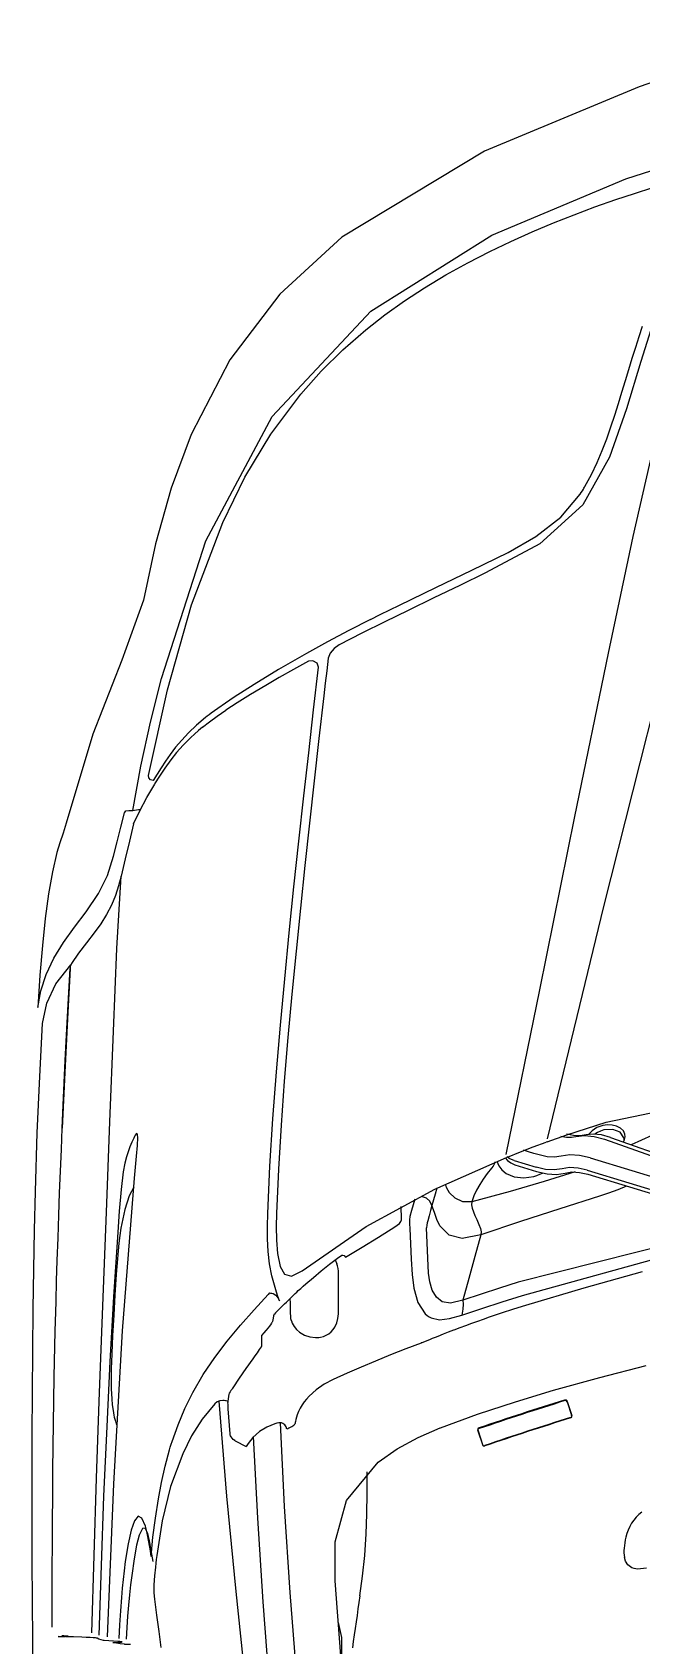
# Model space of a CAD drawing. Header units: millimetres. Extents: x 793 to 3159, y 750 to 2095.
# Drawn here: x 1316.302 to 1316.64, y 993.098 to 993.992 of the extents above; entities that cross this region are included whole.
import ezdxf

# ---------------------------------------------------------------- set-up
doc = ezdxf.new("R2010")
doc.units = ezdxf.units.MM
doc.linetypes.add('XR-CASETA$0$CONTINUA', pattern=[0])
doc.layers.add('XR-CASETA$0$A-AUTOS', color=8, linetype='Continuous')

# ---------------------------------------------------------------- blocks, each defined once
blk = doc.blocks.new('XR-CASETA$0$A$C75246685')
for p, q in [((-5.33421, -0.68687), (-5.3784, -0.46678)), ((-5.29605, -0.53122), (-5.24577, -0.7361)), ((-5.93765, -0.57731), (-5.90797, -0.66518)), ((-5.85696, -0.67285), (-5.8807, -0.59686)), ((-5.23831, -0.73385), (-5.26879, -0.62104)), ((-5.32572, -0.68451), (-5.31, -0.64085)), ((-5.32469, -0.68779), (-5.30898, -0.64413)), ((-5.31449, -0.6957), (-5.30021, -0.64962)), ((-5.30767, -0.69747), (-5.2934, -0.65138)), ((-5.30536, -0.69715), (-5.29106, -0.65097)), ((-5.84884, -0.66813), (-5.85202, -0.65778)), ((-5.78021, -0.65718), (-5.75577, -0.66515)), ((-5.65875, -0.66988), (-5.72245, -0.65484)), ((-5.45382, -0.68742), (-5.58072, -0.65439)), ((-5.32665, -0.66155), (-5.32158, -0.67301)), ((-5.90797, -0.66518), (-5.87286, -0.75107)), ((-5.8455, -0.67842), (-5.84884, -0.66813)), ((-5.76946, -0.66597), (-5.77526, -0.66403)), ((-5.76356, -0.66789), (-5.76946, -0.66597)), ((-5.75752, -0.66982), (-5.76356, -0.66789)), ((-5.75136, -0.67176), (-5.75752, -0.66982)), ((-5.75577, -0.66515), (-5.7295, -0.67324)), ((-5.59405, -0.68403), (-5.65875, -0.66988)), ((-5.25108, -0.66722), (-5.24233, -0.6998)), ((-5.19273, -0.69119), (-5.19922, -0.66539)), ((-5.08689, -0.66584), (-5.08634, -0.6708)), ((-5.8261, -0.74734), (-5.85696, -0.67285)), ((-5.84149, -0.69006), (-5.8455, -0.67842)), ((-5.74511, -0.67372), (-5.75136, -0.67176)), ((-5.73881, -0.67568), (-5.74511, -0.67372)), ((-5.73245, -0.67767), (-5.73881, -0.67568)), ((-5.72604, -0.67972), (-5.73245, -0.67767)), ((-5.7295, -0.67324), (-5.70276, -0.68287)), ((-5.33086, -0.67884), (-5.332, -0.68099)), ((-5.3293, -0.6773), (-5.33086, -0.67884)), ((-5.32851, -0.67905), (-5.3301, -0.68306)), ((-5.32739, -0.67648), (-5.3293, -0.6773)), ((-5.32542, -0.677), (-5.32851, -0.67905)), ((-5.32598, -0.67638), (-5.32739, -0.67648)), ((-5.32454, -0.67664), (-5.32598, -0.67638)), ((-5.32485, -0.67691), (-5.32542, -0.677)), ((-5.32428, -0.6769), (-5.32485, -0.67691)), ((-5.3231, -0.67724), (-5.32454, -0.67664)), ((-5.32371, -0.67694), (-5.32428, -0.6769)), ((-5.29873, -0.67574), (-5.29661, -0.68057)), ((-5.09076, -0.67741), (-5.09291, -0.67804)), ((-5.08877, -0.67622), (-5.09076, -0.67741)), ((-5.08707, -0.67401), (-5.08877, -0.67622)), ((-5.08663, -0.67278), (-5.08707, -0.67401)), ((-5.08634, -0.6708), (-5.08663, -0.67278)), ((-5.71957, -0.68189), (-5.72604, -0.67972)), ((-5.71302, -0.68422), (-5.71957, -0.68189)), ((-5.70642, -0.68678), (-5.71302, -0.68422)), ((-5.69978, -0.68961), (-5.70642, -0.68678)), ((-5.70276, -0.68287), (-5.67647, -0.69773)), ((-5.50363, -0.70316), (-5.59405, -0.68403)), ((-5.32517, -0.71942), (-5.45382, -0.68742)), ((-5.3308, -0.69781), (-5.33421, -0.68687)), ((-5.3308, -0.69781), (-5.33421, -0.68687)), ((-5.33258, -0.68339), (-5.33268, -0.68602)), ((-5.33268, -0.68602), (-5.33229, -0.68873)), ((-5.332, -0.68099), (-5.33258, -0.68339)), ((-5.3301, -0.68306), (-5.32986, -0.68814)), ((-5.32986, -0.68814), (-5.3293, -0.68999)), ((-5.32572, -0.68451), (-5.3271, -0.68944)), ((-5.32628, -0.69355), (-5.32469, -0.68779)), ((-5.29661, -0.68057), (-5.29486, -0.68566)), ((-5.29486, -0.68566), (-5.29327, -0.69079)), ((-5.83726, -0.70162), (-5.84149, -0.69006)), ((-5.69316, -0.69282), (-5.69978, -0.68961)), ((-5.6866, -0.69648), (-5.69316, -0.69282)), ((-5.68614, -0.69677), (-5.6866, -0.69648)), ((-5.68567, -0.69706), (-5.68614, -0.69677)), ((-5.6852, -0.69735), (-5.68567, -0.69706)), ((-5.68427, -0.69794), (-5.6852, -0.69735)), ((-5.33229, -0.68873), (-5.33117, -0.69193)), ((-5.33117, -0.69193), (-5.3295, -0.69459)), ((-5.3295, -0.69459), (-5.32743, -0.69657)), ((-5.3293, -0.68999), (-5.32852, -0.69167)), ((-5.32852, -0.69167), (-5.32757, -0.69316)), ((-5.3271, -0.68944), (-5.32759, -0.69401)), ((-5.32759, -0.69401), (-5.32715, -0.69802)), ((-5.32683, -0.69888), (-5.32628, -0.69355)), ((-5.31449, -0.6957), (-5.31587, -0.70162)), ((-5.30767, -0.69747), (-5.30885, -0.70255)), ((-5.30643, -0.70179), (-5.30536, -0.69715)), ((-5.29327, -0.69079), (-5.28637, -0.71277)), ((-5.18575, -0.71686), (-5.19273, -0.69119)), ((-5.8328, -0.71309), (-5.83726, -0.70162)), ((-5.68334, -0.69855), (-5.68427, -0.69794)), ((-5.68242, -0.69917), (-5.68334, -0.69855)), ((-5.66967, -0.70998), (-5.68242, -0.69917)), ((-5.67647, -0.69773), (-5.65499, -0.72179)), ((-5.40771, -0.72322), (-5.50363, -0.70316)), ((-5.32724, -0.7087), (-5.3308, -0.69781)), ((-5.32724, -0.7087), (-5.3308, -0.69781)), ((-5.32689, -0.70494), (-5.32766, -0.70887)), ((-5.32715, -0.69802), (-5.32672, -0.7013)), ((-5.32672, -0.7013), (-5.32689, -0.70494)), ((-5.32631, -0.70359), (-5.32683, -0.69888)), ((-5.32597, -0.70612), (-5.32631, -0.70359)), ((-5.32607, -0.70893), (-5.32597, -0.70612)), ((-5.31587, -0.70162), (-5.31623, -0.70711)), ((-5.30885, -0.70255), (-5.30914, -0.70727)), ((-5.30668, -0.70594), (-5.30643, -0.70179)), ((-5.30613, -0.70971), (-5.30668, -0.70594)), ((-5.30667, -0.70407), (-5.30145, -0.72145)), ((-5.24233, -0.6998), (-5.23286, -0.73218)), ((-5.82788, -0.725), (-5.8328, -0.71309)), ((-5.65902, -0.72387), (-5.66967, -0.70998)), ((-5.32351, -0.71954), (-5.32724, -0.7087)), ((-5.32351, -0.71954), (-5.32724, -0.7087)), ((-5.32659, -0.71195), (-5.32607, -0.70893)), ((-5.31623, -0.70711), (-5.31553, -0.71195)), ((-5.31553, -0.71195), (-5.31499, -0.71557)), ((-5.30914, -0.70727), (-5.30853, -0.71142)), ((-5.30853, -0.71142), (-5.30789, -0.71572)), ((-5.30542, -0.71445), (-5.30613, -0.70971)), ((-5.30575, -0.71968), (-5.30542, -0.71445)), ((-5.28637, -0.71277), (-5.27934, -0.73471)), ((-5.18028, -0.70985), (-5.18029, -0.7109)), ((-5.17979, -0.70942), (-5.18028, -0.70985)), ((-5.17985, -0.70963), (-5.18006, -0.71003)), ((-5.18006, -0.71003), (-5.17998, -0.7106)), ((-5.17935, -0.70936), (-5.17985, -0.70963)), ((-5.17945, -0.70929), (-5.17979, -0.70942)), ((-5.17945, -0.70929), (-5.17179, -0.70681)), ((-5.17935, -0.70936), (-5.17182, -0.70692)), ((-5.17124, -0.70684), (-5.17182, -0.70692)), ((-5.17146, -0.70673), (-5.17179, -0.70681)), ((-5.17088, -0.70682), (-5.17146, -0.70673)), ((-5.17084, -0.70706), (-5.17124, -0.70684)), ((-5.17037, -0.70756), (-5.17088, -0.70682)), ((-5.17058, -0.70758), (-5.17084, -0.70706)), ((-5.65032, -0.73938), (-5.65902, -0.72387)), ((-5.65499, -0.72179), (-5.63901, -0.75194)), ((-5.3165, -0.74239), (-5.40771, -0.72322)), ((-5.32351, -0.71954), (-5.32331, -0.72011)), ((-5.32351, -0.71954), (-5.32331, -0.72011)), ((-5.32068, -0.7273), (-5.32331, -0.72011)), ((-5.32068, -0.7273), (-5.32331, -0.72011)), ((-5.31622, -0.72409), (-5.31712, -0.72699)), ((-5.31522, -0.71967), (-5.31622, -0.72409)), ((-5.31499, -0.71557), (-5.31522, -0.71967)), ((-5.3082, -0.72059), (-5.30941, -0.72585)), ((-5.30789, -0.71572), (-5.3082, -0.72059)), ((-5.3071, -0.72553), (-5.30575, -0.71968)), ((-5.3055, -0.72378), (-5.30621, -0.7222)), ((-5.30489, -0.72542), (-5.3055, -0.72378)), ((-5.30145, -0.72145), (-5.29615, -0.74028)), ((-5.17954, -0.73796), (-5.18575, -0.71686)), ((-5.82268, -0.7368), (-5.82788, -0.725)), ((-5.31795, -0.73445), (-5.32068, -0.7273)), ((-5.31795, -0.73445), (-5.32068, -0.7273)), ((-5.31802, -0.72989), (-5.31892, -0.73279)), ((-5.31712, -0.72699), (-5.31802, -0.72989)), ((-5.31319, -0.73804), (-5.30941, -0.72585)), ((-5.31084, -0.73762), (-5.3071, -0.72553)), ((-5.3044, -0.72711), (-5.30489, -0.72542)), ((-5.30368, -0.73264), (-5.3044, -0.72711)), ((-5.30424, -0.73793), (-5.30368, -0.73264)), ((-5.23286, -0.73218), (-5.23078, -0.73889)), ((-5.81719, -0.74846), (-5.82268, -0.7368)), ((-5.64061, -0.75949), (-5.65032, -0.73938)), ((-5.31518, -0.74158), (-5.31795, -0.73445)), ((-5.31518, -0.74158), (-5.31795, -0.73445)), ((-5.31445, -0.74074), (-5.31528, -0.74188)), ((-5.31518, -0.74158), (-5.31496, -0.74214)), ((-5.31518, -0.74158), (-5.31496, -0.74214)), ((-5.29767, -0.78199), (-5.31496, -0.74214)), ((-5.31482, -0.743), (-5.31332, -0.74167)), ((-5.31375, -0.73945), (-5.31445, -0.74074)), ((-5.31319, -0.73804), (-5.31375, -0.73945)), ((-5.31332, -0.74167), (-5.31199, -0.73987)), ((-5.31199, -0.73987), (-5.31084, -0.73762)), ((-5.30611, -0.74239), (-5.30424, -0.73793)), ((-5.29615, -0.74028), (-5.29049, -0.76157)), ((-5.27934, -0.73471), (-5.27219, -0.75662)), ((-5.24577, -0.7361), (-5.2426, -0.74642)), ((-5.23487, -0.7451), (-5.23831, -0.73385)), ((-5.23078, -0.73889), (-5.22863, -0.74559)), ((-5.17281, -0.75907), (-5.17954, -0.73796)), ((-5.87286, -0.75107), (-5.8255, -0.83062)), ((-5.78437, -0.81466), (-5.8261, -0.74734)), ((-5.81094, -0.76079), (-5.81719, -0.74846)), ((-5.31293, -0.74754), (-5.31038, -0.7464)), ((-5.3125, -0.74847), (-5.31128, -0.749)), ((-5.31128, -0.749), (-5.3101, -0.7497)), ((-5.31038, -0.7464), (-5.30814, -0.74483)), ((-5.3101, -0.7497), (-5.30899, -0.75054)), ((-5.30899, -0.75054), (-5.30607, -0.75291)), ((-5.30814, -0.74483), (-5.30611, -0.74239)), ((-5.2426, -0.74642), (-5.23932, -0.75671)), ((-5.23133, -0.75633), (-5.23487, -0.7451)), ((-5.22863, -0.74559), (-5.22641, -0.75226)), ((-5.63112, -0.7796), (-5.64061, -0.75949)), ((-5.63901, -0.75194), (-5.63219, -0.76631)), ((-5.30607, -0.75291), (-5.30306, -0.75513)), ((-5.30306, -0.75513), (-5.3, -0.75716)), ((-5.3, -0.75716), (-5.29687, -0.75896)), ((-5.29687, -0.75896), (-5.2937, -0.76047)), ((-5.28496, -0.76073), (-5.28283, -0.75988)), ((-5.28283, -0.75988), (-5.28059, -0.75892)), ((-5.28059, -0.75892), (-5.27781, -0.75772)), ((-5.27781, -0.75772), (-5.2756, -0.75688)), ((-5.2756, -0.75688), (-5.27385, -0.75649)), ((-5.27385, -0.75649), (-5.27219, -0.75662)), ((-5.27219, -0.75662), (-5.26011, -0.76007)), ((-5.27219, -0.75662), (-5.27012, -0.76702)), ((-5.26011, -0.76007), (-5.24802, -0.76352)), ((-5.23932, -0.75671), (-5.23594, -0.76696)), ((-5.22771, -0.76752), (-5.23133, -0.75633)), ((-5.22641, -0.75226), (-5.22528, -0.75559)), ((-5.22528, -0.75559), (-5.22413, -0.7589)), ((-5.22413, -0.7589), (-5.22296, -0.76222)), ((-5.1654, -0.77974), (-5.17281, -0.75907)), ((-5.16516, -0.75817), (-5.16455, -0.75902)), ((-5.16473, -0.75823), (-5.16446, -0.75875)), ((-5.16455, -0.75902), (-5.1639, -0.75908)), ((-5.16446, -0.75875), (-5.16406, -0.75895)), ((-5.16406, -0.75895), (-5.16349, -0.75887)), ((-5.1639, -0.75908), (-5.16353, -0.75899)), ((-5.16353, -0.75899), (-5.15585, -0.7565)), ((-5.16349, -0.75887), (-5.15597, -0.75644)), ((-5.15597, -0.75644), (-5.15546, -0.75617)), ((-5.15585, -0.7565), (-5.15552, -0.75635)), ((-5.15552, -0.75635), (-5.15519, -0.7561)), ((-5.15546, -0.75617), (-5.15526, -0.75576)), ((-5.15526, -0.75576), (-5.15535, -0.75518)), ((-5.15519, -0.7561), (-5.15515, -0.75511)), ((-5.80431, -0.77292), (-5.81094, -0.76079)), ((-5.63219, -0.76631), (-5.62537, -0.78068)), ((-5.2937, -0.76047), (-5.29049, -0.76157)), ((-5.29047, -0.76649), (-5.29255, -0.77085)), ((-5.29049, -0.76157), (-5.28875, -0.7617)), ((-5.29049, -0.76157), (-5.29047, -0.76649)), ((-5.28875, -0.7617), (-5.28689, -0.76136)), ((-5.28689, -0.76136), (-5.28496, -0.76073)), ((-5.27012, -0.76702), (-5.27209, -0.77422)), ((-5.24802, -0.76352), (-5.23594, -0.76696)), ((-5.23594, -0.76696), (-5.23379, -0.76664)), ((-5.23594, -0.76696), (-5.23438, -0.77379)), ((-5.23379, -0.76664), (-5.23095, -0.76686)), ((-5.23095, -0.76686), (-5.22771, -0.76752)), ((-5.22581, -0.77428), (-5.22771, -0.76752)), ((-5.22296, -0.76222), (-5.2218, -0.76547)), ((-5.2218, -0.76547), (-5.22062, -0.76872)), ((-5.22062, -0.76872), (-5.21943, -0.77197)), ((-5.79725, -0.78481), (-5.80431, -0.77292)), ((-5.29984, -0.77619), (-5.29838, -0.77551)), ((-5.29838, -0.77551), (-5.29701, -0.77482)), ((-5.29701, -0.77482), (-5.2958, -0.7741)), ((-5.29255, -0.77085), (-5.2958, -0.7741)), ((-5.27209, -0.77422), (-5.27723, -0.77943)), ((-5.23438, -0.77379), (-5.23512, -0.77838)), ((-5.22525, -0.77986), (-5.22581, -0.77428)), ((-5.21943, -0.77197), (-5.21937, -0.77213)), ((-5.21937, -0.77213), (-5.21828, -0.77504)), ((-5.21828, -0.77504), (-5.21716, -0.77794)), ((-5.21716, -0.77794), (-5.21603, -0.78083)), ((-5.79, -0.79604), (-5.79725, -0.78481)), ((-5.62149, -0.79974), (-5.63112, -0.7796)), ((-5.62537, -0.78068), (-5.6185, -0.79503)), ((-5.29816, -0.78097), (-5.29492, -0.78194)), ((-5.27721, -0.8203), (-5.29767, -0.78199)), ((-5.29492, -0.78194), (-5.29172, -0.78287)), ((-5.2926, -0.78675), (-5.29333, -0.78901)), ((-5.29092, -0.78496), (-5.2926, -0.78675)), ((-5.29172, -0.78287), (-5.28856, -0.78374)), ((-5.28856, -0.78374), (-5.29092, -0.78496)), ((-5.28464, -0.78239), (-5.28856, -0.78374)), ((-5.28856, -0.78374), (-5.28575, -0.78451)), ((-5.28575, -0.78451), (-5.28293, -0.78531)), ((-5.28079, -0.78097), (-5.28464, -0.78239)), ((-5.28293, -0.78531), (-5.28011, -0.78613)), ((-5.27723, -0.77943), (-5.28079, -0.78097)), ((-5.28011, -0.78613), (-5.27899, -0.78645)), ((-5.27899, -0.78645), (-5.2777, -0.78669)), ((-5.2777, -0.78669), (-5.27619, -0.78675)), ((-5.2678, -0.78641), (-5.27619, -0.78675)), ((-5.25941, -0.78611), (-5.2678, -0.78641)), ((-5.25101, -0.78579), (-5.25941, -0.78611)), ((-5.24631, -0.78519), (-5.25101, -0.78579)), ((-5.2417, -0.78378), (-5.24631, -0.78519)), ((-5.23769, -0.7815), (-5.2417, -0.78378)), ((-5.23512, -0.77838), (-5.23769, -0.7815)), ((-5.22852, -0.78774), (-5.22761, -0.78671)), ((-5.22761, -0.78671), (-5.22685, -0.78561)), ((-5.22685, -0.78561), (-5.22624, -0.78442)), ((-5.22624, -0.78442), (-5.22525, -0.77986)), ((-5.21603, -0.78083), (-5.2154, -0.78241)), ((-5.2154, -0.78241), (-5.21478, -0.78399)), ((-5.21478, -0.78399), (-5.21416, -0.78557)), ((-5.21416, -0.78557), (-5.21362, -0.78696)), ((-5.21362, -0.78696), (-5.21307, -0.78836)), ((-5.16002, -0.79206), (-5.16538, -0.77979)), ((-5.6185, -0.79503), (-5.61226, -0.80788)), ((-5.29219, -0.79311), (-5.28901, -0.79408)), ((-5.28901, -0.79408), (-5.28582, -0.79505)), ((-5.28582, -0.79505), (-5.28261, -0.79601)), ((-5.27581, -0.79603), (-5.26732, -0.79569)), ((-5.26732, -0.79569), (-5.25883, -0.79537)), ((-5.25883, -0.79537), (-5.25034, -0.7949)), ((-5.25034, -0.7949), (-5.24275, -0.79396)), ((-5.24275, -0.79396), (-5.23489, -0.79177)), ((-5.23489, -0.79177), (-5.22852, -0.78774)), ((-5.21307, -0.78836), (-5.21254, -0.78976)), ((-5.21254, -0.78976), (-5.21248, -0.78991)), ((-5.21248, -0.78991), (-5.21243, -0.79006)), ((-5.21243, -0.79006), (-5.21237, -0.79021)), ((-5.21237, -0.79021), (-5.20914, -0.79869)), ((-5.15377, -0.80371), (-5.16002, -0.79206)), ((-5.78229, -0.80697), (-5.79, -0.79604)), ((-5.61886, -0.80515), (-5.62149, -0.79974)), ((-5.28581, -0.80078), (-5.28817, -0.80085)), ((-5.28345, -0.80072), (-5.28581, -0.80078)), ((-5.28108, -0.80065), (-5.28345, -0.80072)), ((-5.28261, -0.79601), (-5.28076, -0.79626)), ((-5.28066, -0.80065), (-5.28108, -0.80065)), ((-5.28076, -0.79626), (-5.27849, -0.79619)), ((-5.28024, -0.80077), (-5.28066, -0.80065)), ((-5.27983, -0.80097), (-5.28024, -0.80077)), ((-5.27874, -0.80185), (-5.27983, -0.80097)), ((-5.27769, -0.80305), (-5.27874, -0.80185)), ((-5.27849, -0.79619), (-5.27581, -0.79603)), ((-5.27678, -0.80437), (-5.27769, -0.80305)), ((-5.27116, -0.81347), (-5.27678, -0.80437)), ((-5.20914, -0.79869), (-5.20584, -0.80714)), ((-5.14654, -0.81433), (-5.15377, -0.80371)), ((-5.77412, -0.81755), (-5.78229, -0.80697)), ((-5.61622, -0.81054), (-5.61886, -0.80515)), ((-5.61355, -0.8159), (-5.61622, -0.81054)), ((-5.61226, -0.80788), (-5.60595, -0.82066)), ((-5.26562, -0.82261), (-5.27116, -0.81347)), ((-5.20584, -0.80714), (-5.20247, -0.81555)), ((-5.7264, -0.86983), (-5.78437, -0.81466)), ((-5.76309, -0.83035), (-5.77412, -0.81755)), ((-5.61355, -0.8159), (-5.60748, -0.82791)), ((-5.60595, -0.82066), (-5.59958, -0.83327)), ((-5.25277, -0.85592), (-5.27721, -0.8203)), ((-5.26014, -0.83181), (-5.26562, -0.82261)), ((-5.20247, -0.81555), (-5.1992, -0.82344)), ((-5.12527, -0.83205), (-5.14654, -0.81433)), ((-5.12933, -0.82062), (-5.1412, -0.82044)), ((-5.11777, -0.82088), (-5.12933, -0.82062)), ((-5.10672, -0.82132), (-5.11777, -0.82088)), ((-5.0948, -0.82216), (-5.10672, -0.82132)), ((-5.08339, -0.82339), (-5.0948, -0.82216)), ((-5.8255, -0.83062), (-5.79416, -0.86516)), ((-5.7513, -0.84244), (-5.76309, -0.83035)), ((-5.60748, -0.82791), (-5.60128, -0.8398)), ((-5.1992, -0.82344), (-5.19585, -0.83129)), ((-5.19585, -0.83129), (-5.1924, -0.83909)), ((-5.07241, -0.82489), (-5.08339, -0.82339)), ((-5.60128, -0.8398), (-5.59496, -0.85148)), ((-5.59958, -0.83327), (-5.59767, -0.83622)), ((-5.59767, -0.83622), (-5.5951, -0.83843)), ((-5.5951, -0.83843), (-5.5922, -0.83949)), ((-5.5922, -0.83949), (-5.58529, -0.84034)), ((-5.58529, -0.84034), (-5.57835, -0.84119)), ((-5.2614, -0.83328), (-5.26109, -0.83265)), ((-5.26138, -0.83392), (-5.2614, -0.83328)), ((-5.25973, -0.8362), (-5.26138, -0.83392)), ((-5.26109, -0.83265), (-5.26045, -0.83202)), ((-5.26045, -0.83202), (-5.26042, -0.832)), ((-5.26042, -0.832), (-5.2604, -0.83198)), ((-5.2604, -0.83198), (-5.26037, -0.83196)), ((-5.26037, -0.83196), (-5.26033, -0.83193)), ((-5.26033, -0.83193), (-5.26029, -0.83191)), ((-5.26029, -0.83191), (-5.26025, -0.83188)), ((-5.26025, -0.83188), (-5.2602, -0.83184)), ((-5.2602, -0.83184), (-5.26014, -0.83181)), ((-5.25807, -0.83847), (-5.25973, -0.8362)), ((-5.25874, -0.83754), (-5.25658, -0.83664)), ((-5.25637, -0.84071), (-5.25807, -0.83847)), ((-5.25542, -0.83623), (-5.25658, -0.83664)), ((-5.25394, -0.83586), (-5.25542, -0.83623)), ((-5.25239, -0.8357), (-5.25394, -0.83586)), ((-5.24451, -0.83576), (-5.25239, -0.8357)), ((-5.23664, -0.83586), (-5.24451, -0.83576)), ((-5.22877, -0.83599), (-5.23664, -0.83586)), ((-5.22625, -0.83623), (-5.22877, -0.83599)), ((-5.2238, -0.83689), (-5.22625, -0.83623)), ((-5.22151, -0.83799), (-5.2238, -0.83689)), ((-5.22015, -0.83895), (-5.22151, -0.83799)), ((-5.21892, -0.84009), (-5.22015, -0.83895)), ((-5.21786, -0.84139), (-5.21892, -0.84009)), ((-5.1924, -0.83909), (-5.18981, -0.84413)), ((-5.10245, -0.83842), (-5.12527, -0.83205)), ((-5.08085, -0.83859), (-5.10245, -0.83842)), ((-5.06374, -0.83746), (-5.08085, -0.83859)), ((-5.04657, -0.83624), (-5.06374, -0.83746)), ((-5.0578, -0.83705), (-5.04942, -0.83533)), ((-5.04942, -0.83533), (-5.03421, -0.83533)), ((-5.02936, -0.83496), (-5.04657, -0.83624)), ((-5.73875, -0.85375), (-5.7513, -0.84244)), ((-5.58951, -0.84568), (-5.59084, -0.84793)), ((-5.59084, -0.84793), (-5.59065, -0.85041)), ((-5.58729, -0.84486), (-5.58951, -0.84568)), ((-5.56368, -0.84774), (-5.58729, -0.84486)), ((-5.56368, -0.84774), (-5.58729, -0.84486)), ((-5.57835, -0.84119), (-5.5714, -0.84203)), ((-5.5714, -0.84203), (-5.54784, -0.84488)), ((-5.53992, -0.85061), (-5.56368, -0.84774)), ((-5.53992, -0.85061), (-5.56368, -0.84774)), ((-5.54784, -0.84488), (-5.52436, -0.84769)), ((-5.52436, -0.84769), (-5.50088, -0.85043)), ((-5.25263, -0.84545), (-5.25637, -0.84071)), ((-5.2491, -0.84974), (-5.25263, -0.84545)), ((-5.21701, -0.8428), (-5.21786, -0.84139)), ((-5.21636, -0.84432), (-5.21701, -0.8428)), ((-5.21591, -0.84591), (-5.21636, -0.84432)), ((-5.21615, -0.85194), (-5.21573, -0.84874)), ((-5.21578, -0.84685), (-5.21591, -0.84591)), ((-5.21572, -0.84779), (-5.21578, -0.84685)), ((-5.21573, -0.84874), (-5.21572, -0.84779)), ((-5.18981, -0.84413), (-5.18675, -0.84859)), ((-5.18675, -0.84859), (-5.18326, -0.85249)), ((-5.71654, -0.87057), (-5.73875, -0.85375)), ((-5.59496, -0.85148), (-5.5861, -0.86704)), ((-5.59065, -0.85041), (-5.58613, -0.85877)), ((-5.59065, -0.85041), (-5.58613, -0.85877)), ((-5.51603, -0.85345), (-5.53992, -0.85061)), ((-5.51603, -0.85345), (-5.53992, -0.85061)), ((-5.49086, -0.85637), (-5.51603, -0.85345)), ((-5.50088, -0.85043), (-5.47734, -0.85312)), ((-5.46557, -0.85922), (-5.49086, -0.85637)), ((-5.47734, -0.85312), (-5.45371, -0.85573)), ((-5.45371, -0.85573), (-5.42997, -0.85828)), ((-5.42997, -0.85828), (-5.40611, -0.86073)), ((-5.24978, -0.86176), (-5.25277, -0.85592)), ((-5.24549, -0.85397), (-5.2491, -0.84974)), ((-5.2443, -0.85533), (-5.24549, -0.85397)), ((-5.24308, -0.85673), (-5.2443, -0.85533)), ((-5.24182, -0.85818), (-5.24308, -0.85673)), ((-5.24105, -0.85901), (-5.24182, -0.85818)), ((-5.2203, -0.85924), (-5.21879, -0.85758)), ((-5.21879, -0.85758), (-5.21717, -0.85492)), ((-5.21717, -0.85492), (-5.21615, -0.85194)), ((-5.18326, -0.85249), (-5.1817, -0.85389)), ((-5.1817, -0.85389), (-5.18012, -0.85516)), ((-5.18012, -0.85516), (-5.17851, -0.85629)), ((-5.17851, -0.85629), (-5.17667, -0.85741)), ((-5.17667, -0.85741), (-5.17483, -0.85834)), ((-5.17483, -0.85834), (-5.17299, -0.85909)), ((-5.79416, -0.86516), (-5.75802, -0.89316)), ((-5.58613, -0.85877), (-5.58169, -0.86675)), ((-5.58613, -0.85877), (-5.58169, -0.86675)), ((-5.5861, -0.86704), (-5.57785, -0.88067)), ((-5.58169, -0.86675), (-5.57741, -0.87421)), ((-5.58169, -0.86675), (-5.57741, -0.87421)), ((-5.44016, -0.86198), (-5.46557, -0.85922)), ((-5.41462, -0.86466), (-5.44016, -0.86198)), ((-5.38894, -0.8672), (-5.41462, -0.86466)), ((-5.40611, -0.86073), (-5.38212, -0.86305)), ((-5.3631, -0.86956), (-5.38894, -0.8672)), ((-5.38212, -0.86305), (-5.35797, -0.86521)), ((-5.35797, -0.86521), (-5.33367, -0.86714)), ((-5.33367, -0.86714), (-5.3092, -0.86876)), ((-5.25528, -0.86805), (-5.25092, -0.86573)), ((-5.25092, -0.86573), (-5.24978, -0.86176)), ((-5.24028, -0.85983), (-5.24105, -0.85901)), ((-5.23951, -0.86064), (-5.24028, -0.85983)), ((-5.23879, -0.86141), (-5.23951, -0.86064)), ((-5.23808, -0.86216), (-5.23879, -0.86141)), ((-5.23737, -0.8629), (-5.23808, -0.86216)), ((-5.23737, -0.86293), (-5.23516, -0.86271)), ((-5.23647, -0.86384), (-5.23737, -0.8629)), ((-5.23555, -0.86479), (-5.23647, -0.86384)), ((-5.23461, -0.86575), (-5.23555, -0.86479)), ((-5.23516, -0.86271), (-5.23288, -0.86269)), ((-5.23461, -0.86575), (-5.23328, -0.86711)), ((-5.23328, -0.86711), (-5.23194, -0.86847)), ((-5.23288, -0.86269), (-5.2306, -0.8627)), ((-5.2306, -0.8627), (-5.22918, -0.86267)), ((-5.22918, -0.86267), (-5.2278, -0.86259)), ((-5.2278, -0.86259), (-5.22647, -0.86246)), ((-5.22647, -0.86246), (-5.22584, -0.86232)), ((-5.22584, -0.86232), (-5.2253, -0.86213)), ((-5.2253, -0.86213), (-5.22505, -0.86202)), ((-5.22505, -0.86202), (-5.22503, -0.86201)), ((-5.22503, -0.86201), (-5.225, -0.86199)), ((-5.225, -0.86199), (-5.22498, -0.86198)), ((-5.22498, -0.86198), (-5.22495, -0.86197)), ((-5.22495, -0.86197), (-5.22493, -0.86195)), ((-5.22493, -0.86195), (-5.2249, -0.86194)), ((-5.2249, -0.86194), (-5.22488, -0.86192)), ((-5.22488, -0.86192), (-5.22486, -0.86191)), ((-5.22486, -0.86191), (-5.22469, -0.86189)), ((-5.22469, -0.86189), (-5.2243, -0.8618)), ((-5.2243, -0.8618), (-5.22374, -0.8616)), ((-5.22374, -0.8616), (-5.22198, -0.86058)), ((-5.22198, -0.86058), (-5.2203, -0.85924)), ((-5.17299, -0.85909), (-5.17173, -0.8595)), ((-5.17173, -0.8595), (-5.17047, -0.85984)), ((-5.17047, -0.85984), (-5.16922, -0.86011)), ((-5.16922, -0.86011), (-5.16876, -0.86021)), ((-5.16876, -0.86021), (-5.1683, -0.86037)), ((-5.16857, -0.8686), (-5.1222, -0.86658)), ((-5.1683, -0.86714), (-5.16842, -0.86752)), ((-5.1683, -0.86037), (-5.16784, -0.86057)), ((-5.16753, -0.86594), (-5.1683, -0.86714)), ((-5.16784, -0.86057), (-5.16744, -0.86078)), ((-5.16641, -0.86524), (-5.16753, -0.86594)), ((-5.16744, -0.86078), (-5.16704, -0.86109)), ((-5.16704, -0.86109), (-5.16671, -0.86155)), ((-5.16671, -0.86155), (-5.16641, -0.86216)), ((-5.16641, -0.86216), (-5.1661, -0.86277)), ((-5.16502, -0.86487), (-5.16641, -0.86524)), ((-5.1661, -0.86277), (-5.16579, -0.86338)), ((-5.16579, -0.86338), (-5.16554, -0.86388)), ((-5.16554, -0.86388), (-5.16528, -0.86438)), ((-5.16528, -0.86438), (-5.16502, -0.86487)), ((-5.1222, -0.86658), (-5.0746, -0.86376)), ((-5.0746, -0.86376), (-5.02766, -0.86047)), ((-5.65772, -0.90697), (-5.7264, -0.86983)), ((-5.69281, -0.88509), (-5.71654, -0.87057)), ((-5.57741, -0.87421), (-5.57236, -0.8827)), ((-5.33712, -0.87168), (-5.3631, -0.86956)), ((-5.31098, -0.87345), (-5.33712, -0.87168)), ((-5.28467, -0.87474), (-5.31098, -0.87345)), ((-5.3092, -0.86876), (-5.28457, -0.86995)), ((-5.2776, -0.87497), (-5.28467, -0.87474)), ((-5.28457, -0.86995), (-5.2822, -0.87004)), ((-5.2822, -0.87004), (-5.27984, -0.87011)), ((-5.27984, -0.87011), (-5.27747, -0.87017)), ((-5.27056, -0.87504), (-5.2776, -0.87497)), ((-5.27747, -0.87017), (-5.26993, -0.87012)), ((-5.2636, -0.87477), (-5.27056, -0.87504)), ((-5.26993, -0.87012), (-5.2625, -0.8695)), ((-5.25679, -0.874), (-5.2636, -0.87477)), ((-5.2625, -0.8695), (-5.25528, -0.86805)), ((-5.25013, -0.8727), (-5.25679, -0.874)), ((-5.24359, -0.87098), (-5.25013, -0.8727)), ((-5.24108, -0.87024), (-5.24359, -0.87098)), ((-5.23859, -0.86944), (-5.24108, -0.87024)), ((-5.24063, -0.87415), (-5.24055, -0.8735)), ((-5.24063, -0.87415), (-5.23976, -0.87494)), ((-5.24055, -0.8735), (-5.24043, -0.87281)), ((-5.24043, -0.87281), (-5.24027, -0.87212)), ((-5.24027, -0.87212), (-5.23934, -0.87059)), ((-5.23136, -0.88267), (-5.23976, -0.87494)), ((-5.23934, -0.87059), (-5.23778, -0.86938)), ((-5.23614, -0.86858), (-5.23859, -0.86944)), ((-5.23778, -0.86938), (-5.23614, -0.86858)), ((-5.23194, -0.86847), (-5.23058, -0.86983)), ((-5.23058, -0.86983), (-5.2296, -0.87079)), ((-5.2296, -0.87079), (-5.22887, -0.87147)), ((-5.22887, -0.87147), (-5.22858, -0.87172)), ((-5.22858, -0.87172), (-5.22846, -0.87177)), ((-5.22846, -0.87177), (-5.22833, -0.87182)), ((-5.22833, -0.87182), (-5.22817, -0.87191)), ((-5.22817, -0.87191), (-5.22772, -0.87201)), ((-5.22772, -0.87201), (-5.22674, -0.87217)), ((-5.22674, -0.87217), (-5.22549, -0.87233)), ((-5.22549, -0.87233), (-5.22526, -0.87237)), ((-5.22526, -0.87237), (-5.22501, -0.87245)), ((-5.22501, -0.87245), (-5.22476, -0.87255)), ((-5.22476, -0.87255), (-5.22446, -0.87269)), ((-5.22446, -0.87269), (-5.22416, -0.87286)), ((-5.22416, -0.87286), (-5.22387, -0.87303)), ((-5.22387, -0.87303), (-5.22299, -0.87364)), ((-5.22299, -0.87364), (-5.22211, -0.87431)), ((-5.22211, -0.87431), (-5.22127, -0.87498)), ((-5.22127, -0.87498), (-5.21986, -0.8762)), ((-5.21986, -0.8762), (-5.21848, -0.87744)), ((-5.16851, -0.86792), (-5.16856, -0.86832)), ((-5.16856, -0.86832), (-5.16853, -0.86941)), ((-5.16853, -0.86941), (-5.16834, -0.87048)), ((-5.16842, -0.86752), (-5.16851, -0.86792)), ((-5.16834, -0.87048), (-5.16805, -0.87152)), ((-5.16805, -0.87152), (-5.16626, -0.87602)), ((-5.16626, -0.87602), (-5.16379, -0.88017)), ((-5.02396, -0.87549), (-5.0695, -0.87866)), ((-5.66785, -0.89752), (-5.69281, -0.88509)), ((-5.57785, -0.88067), (-5.57087, -0.8917)), ((-5.57236, -0.8827), (-5.56777, -0.89015)), ((-5.22285, -0.89029), (-5.23136, -0.88267)), ((-5.21848, -0.87744), (-5.21711, -0.8787)), ((-5.21711, -0.8787), (-5.21138, -0.8787)), ((-5.21138, -0.8787), (-5.21119, -0.87873)), ((-5.21119, -0.87873), (-5.21099, -0.87881)), ((-5.21099, -0.87881), (-5.21079, -0.87893)), ((-5.21079, -0.87893), (-5.20925, -0.88)), ((-5.20925, -0.88), (-5.20752, -0.88121)), ((-5.20752, -0.88121), (-5.2058, -0.88242)), ((-5.2058, -0.88242), (-5.20409, -0.88364)), ((-5.20409, -0.88364), (-5.19874, -0.88744)), ((-5.16379, -0.88017), (-5.16059, -0.88379)), ((-5.11577, -0.88139), (-5.16102, -0.88338)), ((-5.16059, -0.88379), (-5.15898, -0.88516)), ((-5.15898, -0.88516), (-5.15728, -0.88642)), ((-5.0695, -0.87866), (-5.11577, -0.88139)), ((-5.75802, -0.89316), (-5.71673, -0.91485)), ((-5.57087, -0.8917), (-5.56769, -0.89658)), ((-5.56777, -0.89015), (-5.5637, -0.89652)), ((-5.21411, -0.89767), (-5.22285, -0.89029)), ((-5.19874, -0.88744), (-5.1934, -0.89117)), ((-5.1934, -0.89117), (-5.18808, -0.89477)), ((-5.15893, -0.89385), (-5.15956, -0.89469)), ((-5.15891, -0.89383), (-5.15893, -0.89385)), ((-5.1589, -0.89381), (-5.15891, -0.89383)), ((-5.15889, -0.89379), (-5.1589, -0.89381)), ((-5.15887, -0.89377), (-5.15889, -0.89379)), ((-5.15886, -0.89374), (-5.15887, -0.89377)), ((-5.15885, -0.89372), (-5.15886, -0.89374)), ((-5.15884, -0.8937), (-5.15885, -0.89372)), ((-5.15882, -0.89368), (-5.15884, -0.8937)), ((-5.15882, -0.89368), (-5.15551, -0.88758)), ((-5.15728, -0.88642), (-5.15551, -0.88758)), ((-5.12811, -0.89871), (-5.07527, -0.89371)), ((-5.07527, -0.89371), (-5.02208, -0.88857)), ((-5.62235, -0.91505), (-5.66785, -0.89752)), ((-5.56769, -0.89658), (-5.56481, -0.90086)), ((-5.56481, -0.90086), (-5.56209, -0.90467)), ((-5.56043, -0.90133), (-5.5637, -0.89652)), ((-5.5574, -0.90556), (-5.56043, -0.90133)), ((-5.20502, -0.90465), (-5.21411, -0.89767)), ((-5.18808, -0.89477), (-5.18762, -0.89507)), ((-5.18762, -0.89507), (-5.1872, -0.89537)), ((-5.1872, -0.89537), (-5.18688, -0.89561)), ((-5.18688, -0.89561), (-5.18659, -0.89583)), ((-5.18659, -0.89583), (-5.18631, -0.89605)), ((-5.18631, -0.89605), (-5.18603, -0.89628)), ((-5.18603, -0.89628), (-5.18526, -0.89674)), ((-5.18526, -0.89674), (-5.18441, -0.89705)), ((-5.18441, -0.89705), (-5.18349, -0.8972)), ((-5.18349, -0.8972), (-5.18316, -0.89723)), ((-5.18316, -0.89723), (-5.18283, -0.89726)), ((-5.18283, -0.89726), (-5.18251, -0.89729)), ((-5.18251, -0.89729), (-5.18169, -0.89739)), ((-5.18169, -0.89739), (-5.1809, -0.89751)), ((-5.18118, -0.89958), (-5.18125, -0.90042)), ((-5.18121, -0.89976), (-5.18125, -0.90042)), ((-5.18125, -0.90042), (-5.18097, -0.90203)), ((-5.18104, -0.8989), (-5.18121, -0.89976)), ((-5.18095, -0.89851), (-5.18118, -0.89958)), ((-5.18084, -0.89803), (-5.18104, -0.8989)), ((-5.18097, -0.90203), (-5.18039, -0.90355)), ((-5.18073, -0.89753), (-5.18095, -0.89851)), ((-5.1809, -0.89751), (-5.18007, -0.89755)), ((-5.18082, -0.90253), (-5.12811, -0.89871)), ((-5.17892, -0.89747), (-5.18008, -0.89755)), ((-5.17775, -0.89739), (-5.17892, -0.89747)), ((-5.17659, -0.89732), (-5.17775, -0.89739)), ((-5.17194, -0.89701), (-5.17659, -0.89732)), ((-5.1673, -0.89671), (-5.17194, -0.89701)), ((-5.16265, -0.89642), (-5.1673, -0.89671)), ((-5.16211, -0.89633), (-5.1626, -0.89641)), ((-5.16161, -0.89615), (-5.16211, -0.89633)), ((-5.16109, -0.8959), (-5.16161, -0.89615)), ((-5.16108, -0.8959), (-5.16109, -0.8959)), ((-5.16107, -0.89589), (-5.16108, -0.8959)), ((-5.16106, -0.89588), (-5.16107, -0.89589)), ((-5.16107, -0.89589), (-5.16107, -0.89589)), ((-5.16105, -0.89588), (-5.16106, -0.89588)), ((-5.16104, -0.89588), (-5.16105, -0.89588)), ((-5.16103, -0.89587), (-5.16104, -0.89588)), ((-5.16028, -0.89536), (-5.16103, -0.89587)), ((-5.16103, -0.89587), (-5.16103, -0.89587)), ((-5.16076, -0.89584), (-5.16063, -0.89581)), ((-5.15956, -0.89469), (-5.16028, -0.89536)), ((-5.5815, -0.93203), (-5.65772, -0.90697)), ((-5.56209, -0.90467), (-5.56132, -0.90572)), ((-5.56132, -0.90572), (-5.56054, -0.90674)), ((-5.56054, -0.90674), (-5.55978, -0.90772)), ((-5.55978, -0.90772), (-5.55549, -0.91283)), ((-5.55448, -0.90937), (-5.5574, -0.90556)), ((-5.55448, -0.90937), (-5.55256, -0.91173)), ((-5.55256, -0.91173), (-5.55066, -0.91393)), ((-5.19555, -0.91111), (-5.20502, -0.90465)), ((-5.18568, -0.91694), (-5.19555, -0.91111)), ((-5.18039, -0.90355), (-5.17943, -0.90481)), ((-5.17943, -0.90481), (-5.17089, -0.91179)), ((-5.17943, -0.90481), (-5.17089, -0.91179)), ((-5.17089, -0.91179), (-5.16164, -0.91775)), ((-5.17089, -0.91179), (-5.16164, -0.91775)), ((-5.71673, -0.91485), (-5.68692, -0.92603)), ((-5.57533, -0.92867), (-5.62235, -0.91505)), ((-5.55549, -0.91283), (-5.55134, -0.91721)), ((-5.55134, -0.91721), (-5.5473, -0.92101)), ((-5.55066, -0.91393), (-5.54879, -0.91596)), ((-5.54879, -0.91596), (-5.54454, -0.92017)), ((-5.5473, -0.92101), (-5.54335, -0.92439)), ((-5.54454, -0.92017), (-5.54041, -0.92385)), ((-5.17689, -0.92138), (-5.18568, -0.91694)), ((-5.16164, -0.91775), (-5.15182, -0.92277)), ((-5.16164, -0.91775), (-5.15182, -0.92277)), ((-5.68692, -0.92603), (-5.65628, -0.93486)), ((-5.52773, -0.93958), (-5.57533, -0.92867)), ((-5.54335, -0.92439), (-5.53948, -0.92742)), ((-5.54041, -0.92385), (-5.53639, -0.9271)), ((-5.53948, -0.92742), (-5.53569, -0.93015)), ((-5.53639, -0.9271), (-5.53186, -0.93044)), ((-5.16786, -0.92529), (-5.17689, -0.92138)), ((-5.15862, -0.92866), (-5.16786, -0.92529)), ((-5.15706, -0.92918), (-5.15862, -0.92866)), ((-5.1555, -0.92967), (-5.15706, -0.92918)), ((-5.15393, -0.93015), (-5.1555, -0.92967)), ((-5.15182, -0.92277), (-5.13362, -0.92957)), ((-5.13362, -0.92957), (-5.11469, -0.9343)), ((-5.65628, -0.93486), (-5.6251, -0.94184)), ((-5.55732, -0.9382), (-5.5815, -0.93203)), ((-5.53303, -0.94372), (-5.55732, -0.9382)), ((-5.53569, -0.93015), (-5.53208, -0.93258)), ((-5.53208, -0.93258), (-5.52852, -0.93482)), ((-5.53186, -0.93044), (-5.52743, -0.93343)), ((-5.52852, -0.93482), (-5.52501, -0.93691)), ((-5.52743, -0.93343), (-5.52309, -0.93616)), ((-5.52543, -0.93839), (-5.52645, -0.93936)), ((-5.52501, -0.93691), (-5.52543, -0.93839)), ((-5.51561, -0.94049), (-5.52305, -0.9361)), ((-5.14501, -0.93262), (-5.15393, -0.93015)), ((-5.13598, -0.93469), (-5.14501, -0.93262)), ((-5.12688, -0.9364), (-5.13598, -0.93469)), ((-5.11624, -0.9381), (-5.12688, -0.9364)), ((-5.10557, -0.93955), (-5.11624, -0.9381)), ((-5.11469, -0.9343), (-5.0955, -0.93748)), ((-5.0955, -0.93748), (-5.09334, -0.93775)), ((-5.09334, -0.93775), (-5.09117, -0.93802)), ((-5.09117, -0.93802), (-5.089, -0.93827)), ((-5.089, -0.93827), (-5.08739, -0.93845)), ((-5.08739, -0.93845), (-5.08578, -0.93862)), ((-5.08578, -0.93862), (-5.08416, -0.93878)), ((-5.08416, -0.93878), (-5.07914, -0.93913)), ((-5.0747, -0.93916), (-5.07126, -0.93893)), ((-5.07126, -0.93893), (-5.06233, -0.93779)), ((-5.06233, -0.93779), (-5.0534, -0.93665)), ((-5.0534, -0.93665), (-5.04445, -0.93548)), ((-5.6251, -0.94184), (-5.59189, -0.95402)), ((-5.6251, -0.94184), (-5.59189, -0.95402)), ((-5.50852, -0.94842), (-5.53303, -0.94372)), ((-5.52645, -0.93936), (-5.52773, -0.93958)), ((-5.50834, -0.94442), (-5.51561, -0.94049)), ((-5.50895, -0.94526), (-5.50896, -0.9441)), ((-5.50881, -0.94631), (-5.50895, -0.94526)), ((-5.50867, -0.94736), (-5.50881, -0.94631)), ((-5.50852, -0.94842), (-5.50867, -0.94736)), ((-5.50117, -0.94804), (-5.50834, -0.94442)), ((-5.32889, -0.94684), (-5.32943, -0.94718)), ((-5.32943, -0.94718), (-5.32917, -0.94761)), ((-5.32917, -0.94761), (-5.32858, -0.94803)), ((-5.32701, -0.94669), (-5.32889, -0.94684)), ((-5.32574, -0.94671), (-5.32701, -0.94669)), ((-5.32429, -0.94678), (-5.32574, -0.94671)), ((-5.32272, -0.94688), (-5.32429, -0.94678)), ((-5.3169, -0.94737), (-5.32272, -0.94688)), ((-5.31069, -0.94798), (-5.3169, -0.94737)), ((-5.11624, -0.94558), (-5.11737, -0.94763)), ((-5.11737, -0.94763), (-5.11472, -0.94981)), ((-5.11177, -0.94368), (-5.11624, -0.94558)), ((-5.10946, -0.94306), (-5.11177, -0.94368)), ((-5.10768, -0.94247), (-5.11058, -0.9438)), ((-5.11058, -0.9438), (-5.11051, -0.94534)), ((-5.11051, -0.94534), (-5.10684, -0.94716)), ((-5.10688, -0.94249), (-5.10946, -0.94306)), ((-5.1036, -0.94149), (-5.10768, -0.94247)), ((-5.10408, -0.94198), (-5.10688, -0.94249)), ((-5.10684, -0.94716), (-5.10124, -0.94868)), ((-5.09486, -0.94068), (-5.10557, -0.93955)), ((-5.10112, -0.9415), (-5.10408, -0.94198)), ((-5.09833, -0.94055), (-5.1036, -0.94149)), ((-5.09803, -0.94104), (-5.10112, -0.9415)), ((-5.09224, -0.9396), (-5.09833, -0.94055)), ((-5.09486, -0.94068), (-5.09803, -0.94104)), ((-5.07914, -0.93913), (-5.0747, -0.93916)), ((-5.59189, -0.95402), (-5.5509, -0.9703)), ((-5.59189, -0.95402), (-5.5509, -0.9703)), ((-5.50841, -0.95065), (-5.50852, -0.94842)), ((-5.50823, -0.9522), (-5.50841, -0.95065)), ((-5.50725, -0.95303), (-5.50823, -0.9522)), ((-5.49924, -0.95515), (-5.50725, -0.95303)), ((-5.50114, -0.94798), (-5.49147, -0.95038)), ((-5.49122, -0.95715), (-5.49924, -0.95515)), ((-5.49147, -0.95038), (-5.48179, -0.95273)), ((-5.48179, -0.95273), (-5.47211, -0.95505)), ((-5.47211, -0.95505), (-5.46672, -0.95651)), ((-5.43197, -0.95761), (-5.47211, -0.95505)), ((-5.46672, -0.95651), (-5.46136, -0.95827)), ((-5.32858, -0.94803), (-5.3278, -0.94846)), ((-5.3278, -0.94846), (-5.32694, -0.94889)), ((-5.32694, -0.94889), (-5.32458, -0.94998)), ((-5.32458, -0.94998), (-5.32204, -0.95104)), ((-5.32204, -0.95104), (-5.31931, -0.95207)), ((-5.31931, -0.95207), (-5.31661, -0.95298)), ((-5.31661, -0.95298), (-5.31311, -0.95395)), ((-5.31311, -0.95395), (-5.30825, -0.9549)), ((-5.30467, -0.94858), (-5.31069, -0.94798)), ((-5.30825, -0.9549), (-5.29837, -0.9561)), ((-5.22008, -0.95579), (-5.30467, -0.94858)), ((-5.29976, -0.94906), (-5.29488, -0.95157)), ((-5.29837, -0.9561), (-5.28636, -0.95715)), ((-5.29488, -0.95157), (-5.28732, -0.95406)), ((-5.28732, -0.95406), (-5.277, -0.95628)), ((-5.277, -0.95628), (-5.27289, -0.95693)), ((-5.13532, -0.96112), (-5.22008, -0.95579)), ((-5.11472, -0.94981), (-5.10956, -0.95162)), ((-5.10956, -0.95162), (-5.10196, -0.95338)), ((-5.10196, -0.95338), (-5.0922, -0.95499)), ((-5.10124, -0.94868), (-5.0937, -0.95012)), ((-5.0937, -0.95012), (-5.08448, -0.95148)), ((-5.0922, -0.95499), (-5.09052, -0.95522)), ((-5.09052, -0.95522), (-5.08879, -0.95545)), ((-5.08879, -0.95545), (-5.08701, -0.95567)), ((-5.08701, -0.95567), (-5.08233, -0.95621)), ((-5.08448, -0.95148), (-5.07929, -0.95212)), ((-5.08233, -0.95621), (-5.07741, -0.95671)), ((-5.07929, -0.95212), (-5.07378, -0.95274)), ((-5.07741, -0.95671), (-5.07228, -0.95718)), ((-5.07378, -0.95274), (-5.06798, -0.95332)), ((-5.06798, -0.95332), (-5.06191, -0.95387)), ((-5.06191, -0.95387), (-5.05562, -0.95437)), ((-5.05562, -0.95437), (-5.04913, -0.95483)), ((-5.04636, -0.95593), (-5.04669, -0.95814)), ((-5.04635, -0.95591), (-5.04636, -0.95593)), ((-5.04634, -0.95584), (-5.04635, -0.95586)), ((-5.04635, -0.95586), (-5.04635, -0.95588)), ((-5.04635, -0.95588), (-5.04635, -0.9559)), ((-5.04635, -0.9559), (-5.04635, -0.95591)), ((-5.04631, -0.95549), (-5.04634, -0.95577)), ((-5.04634, -0.95577), (-5.04634, -0.9558)), ((-5.04634, -0.9558), (-5.04634, -0.95582)), ((-5.04634, -0.95582), (-5.04634, -0.95584)), ((-5.04629, -0.9551), (-5.04631, -0.95549)), ((-5.04626, -0.95457), (-5.04629, -0.9551)), ((-5.04624, -0.95399), (-5.04626, -0.95457)), ((-5.04622, -0.95327), (-5.04624, -0.95399)), ((-5.04621, -0.95235), (-5.04622, -0.95327)), ((-5.4832, -0.95916), (-5.49122, -0.95715)), ((-5.47261, -0.96256), (-5.4832, -0.95916)), ((-5.46252, -0.96768), (-5.47261, -0.96256)), ((-5.46136, -0.95827), (-5.45606, -0.9605)), ((-5.45606, -0.9605), (-5.45087, -0.96326)), ((-5.45087, -0.96326), (-5.44578, -0.96652)), ((-5.38624, -0.95986), (-5.43197, -0.95761)), ((-5.33598, -0.96212), (-5.38624, -0.95986)), ((-5.28599, -0.96433), (-5.33598, -0.96212)), ((-5.28636, -0.95715), (-5.27488, -0.95803)), ((-5.23406, -0.96661), (-5.28599, -0.96433)), ((-5.27488, -0.95803), (-5.23898, -0.96057)), ((-5.27289, -0.95693), (-5.26868, -0.95747)), ((-5.26868, -0.95747), (-5.26438, -0.95794)), ((-5.26438, -0.95794), (-5.26007, -0.95834)), ((-5.26007, -0.95834), (-5.25574, -0.95869)), ((-5.25574, -0.95869), (-5.25141, -0.95902)), ((-5.25141, -0.95902), (-5.24011, -0.95983)), ((-5.24011, -0.95983), (-5.22881, -0.96058)), ((-5.23898, -0.96057), (-5.20306, -0.96282)), ((-5.22881, -0.96058), (-5.2175, -0.96129)), ((-5.2175, -0.96129), (-5.21256, -0.96158)), ((-5.21256, -0.96158), (-5.20762, -0.96184)), ((-5.20762, -0.96184), (-5.20269, -0.96206)), ((-5.20306, -0.96282), (-5.16713, -0.96484)), ((-5.20269, -0.96206), (-5.19962, -0.96216)), ((-5.19962, -0.96216), (-5.19657, -0.96223)), ((-5.19657, -0.96223), (-5.19355, -0.96226)), ((-5.19355, -0.96226), (-5.19271, -0.96226)), ((-5.19271, -0.96226), (-5.19186, -0.96226)), ((-5.19186, -0.96226), (-5.19102, -0.96225)), ((-5.19102, -0.96225), (-5.18805, -0.9622)), ((-5.18805, -0.9622), (-5.18517, -0.9621)), ((-5.18517, -0.9621), (-5.1824, -0.96194)), ((-5.1824, -0.96194), (-5.17908, -0.96166)), ((-5.17908, -0.96166), (-5.17606, -0.96129)), ((-5.17606, -0.96129), (-5.1734, -0.96084)), ((-5.1734, -0.96084), (-5.17223, -0.96059)), ((-5.17223, -0.96059), (-5.17115, -0.96032)), ((-5.17115, -0.96032), (-5.17015, -0.96003)), ((-5.17015, -0.96003), (-5.16935, -0.95978)), ((-5.16935, -0.95978), (-5.16862, -0.95952)), ((-5.16862, -0.95952), (-5.16796, -0.95925)), ((-5.16713, -0.96484), (-5.12861, -0.96676)), ((-5.05049, -0.96509), (-5.13532, -0.96112)), ((-5.07228, -0.95718), (-5.06485, -0.95777)), ((-5.06485, -0.95777), (-5.05723, -0.95831)), ((-5.05723, -0.95831), (-5.0495, -0.95879)), ((-5.04828, -0.96438), (-5.04844, -0.96699)), ((-5.04812, -0.96184), (-5.04828, -0.96438)), ((-5.04796, -0.95931), (-5.04812, -0.96184)), ((-5.04789, -0.95826), (-5.04796, -0.95931)), ((-5.04782, -0.95744), (-5.04789, -0.95826)), ((-5.04774, -0.95697), (-5.04782, -0.95744)), ((-5.04767, -0.95692), (-5.04774, -0.95697)), ((-5.04759, -0.95742), (-5.04767, -0.95692)), ((-5.04752, -0.95859), (-5.04759, -0.95742)), ((-5.04747, -0.9597), (-5.04752, -0.95859)), ((-5.04742, -0.96085), (-5.04747, -0.9597)), ((-5.04736, -0.96206), (-5.04742, -0.96085)), ((-5.04703, -0.96018), (-5.04736, -0.96206)), ((-5.04669, -0.95814), (-5.04703, -0.96018)), ((-5.5509, -0.9703), (-5.50167, -0.98538)), ((-5.5509, -0.9703), (-5.50167, -0.98538)), ((-5.45252, -0.97457), (-5.46252, -0.96768)), ((-5.44404, -0.981), (-5.45252, -0.97457)), ((-5.44578, -0.96652), (-5.4408, -0.97018)), ((-5.4408, -0.97018), (-5.43519, -0.97457)), ((-5.4408, -0.97018), (-5.43519, -0.97457)), ((-5.43519, -0.97457), (-5.42957, -0.97892)), ((-5.43519, -0.97457), (-5.42957, -0.97892)), ((-5.18104, -0.96888), (-5.23406, -0.96661)), ((-5.13844, -0.97062), (-5.18104, -0.96888)), ((-5.09571, -0.97227), (-5.13844, -0.97062)), ((-5.12861, -0.96676), (-5.09008, -0.96846)), ((-5.05287, -0.97385), (-5.09571, -0.97227)), ((-5.09008, -0.96846), (-5.05154, -0.96997)), ((-5.0502, -0.97472), (-5.0503, -0.97692)), ((-5.05009, -0.97296), (-5.0502, -0.97472)), ((-5.04998, -0.97178), (-5.05009, -0.97296)), ((-5.04988, -0.97112), (-5.04998, -0.97178)), ((-5.04977, -0.97085), (-5.04988, -0.97112)), ((-5.04935, -0.96991), (-5.04977, -0.97085)), ((-5.04892, -0.9687), (-5.04935, -0.96991)), ((-5.0485, -0.96724), (-5.04892, -0.9687)), ((-5.04849, -0.96721), (-5.0485, -0.96724)), ((-5.04848, -0.96718), (-5.04849, -0.96721)), ((-5.04847, -0.96712), (-5.04848, -0.96715)), ((-5.04848, -0.96715), (-5.04848, -0.96718)), ((-5.04846, -0.96709), (-5.04847, -0.96712)), ((-5.04845, -0.96706), (-5.04846, -0.96709)), ((-5.04844, -0.96702), (-5.04845, -0.96706)), ((-5.04844, -0.96699), (-5.04844, -0.96702)), ((-5.43551, -0.98721), (-5.44404, -0.981)), ((-5.42957, -0.97892), (-5.42387, -0.98288)), ((-5.42957, -0.97892), (-5.42387, -0.98288)), ((-5.42387, -0.98288), (-5.42302, -0.98329)), ((-5.41269, -0.99163), (-5.42312, -0.98325)), ((-5.42302, -0.98329), (-5.42212, -0.98354)), ((-5.42212, -0.98354), (-5.42118, -0.98366)), ((-5.40473, -0.98466), (-5.42118, -0.98365)), ((-5.42118, -0.98366), (-5.39315, -0.98535)), ((-5.42118, -0.98366), (-5.39315, -0.98535)), ((-5.0504, -0.97941), (-5.05058, -0.98399)), ((-5.0503, -0.97692), (-5.0504, -0.97941)), ((-5.50167, -0.98538), (-5.49622, -0.98701)), ((-5.49622, -0.98701), (-5.49085, -0.98896)), ((-5.49085, -0.98896), (-5.48542, -0.9907)), ((-5.48542, -0.9907), (-5.47466, -0.9932)), ((-5.48542, -0.9907), (-5.47466, -0.9932)), ((-5.4268, -0.99269), (-5.43551, -0.98721)), ((-5.40191, -0.99673), (-5.41269, -0.99163)), ((-5.38767, -0.98566), (-5.40473, -0.98466)), ((-5.39315, -0.98535), (-5.36353, -0.98698)), ((-5.39315, -0.98535), (-5.36353, -0.98698)), ((-5.37007, -0.98664), (-5.38767, -0.98566)), ((-5.35779, -0.98729), (-5.37007, -0.98664)), ((-5.36353, -0.98698), (-5.33263, -0.98855)), ((-5.36353, -0.98698), (-5.33263, -0.98855)), ((-5.3453, -0.98793), (-5.35779, -0.98729)), ((-5.33263, -0.98855), (-5.3453, -0.98793)), ((-5.32082, -0.98911), (-5.33263, -0.98855)), ((-5.30889, -0.98966), (-5.32082, -0.98911)), ((-5.29685, -0.99019), (-5.30889, -0.98966)), ((-5.28439, -0.99073), (-5.29685, -0.99019)), ((-5.27186, -0.99124), (-5.28439, -0.99073)), ((-5.25926, -0.99173), (-5.27186, -0.99124)), ((-5.24797, -0.99214), (-5.25926, -0.99173)), ((-5.23664, -0.99254), (-5.24797, -0.99214)), ((-5.22529, -0.99292), (-5.23664, -0.99254)), ((-5.05121, -0.99025), (-5.05122, -0.99045)), ((-5.0512, -0.99005), (-5.05121, -0.99025)), ((-5.05119, -0.98985), (-5.0512, -0.99005)), ((-5.05117, -0.98956), (-5.05119, -0.98985)), ((-5.05116, -0.98927), (-5.05117, -0.98956)), ((-5.05114, -0.98897), (-5.05116, -0.98927)), ((-5.05113, -0.98883), (-5.05114, -0.98888)), ((-5.05114, -0.98888), (-5.05114, -0.98892)), ((-5.05114, -0.98892), (-5.05114, -0.98897)), ((-5.05112, -0.98868), (-5.05113, -0.98873)), ((-5.05113, -0.98873), (-5.05113, -0.98878)), ((-5.05113, -0.98878), (-5.05113, -0.98883)), ((-5.05111, -0.98831), (-5.05112, -0.98852)), ((-5.05112, -0.98858), (-5.05112, -0.98852)), ((-5.05112, -0.98858), (-5.05112, -0.98863)), ((-5.05112, -0.98863), (-5.05112, -0.98868)), ((-5.0511, -0.9881), (-5.05111, -0.98831)), ((-5.05109, -0.98788), (-5.0511, -0.9881)), ((-5.05107, -0.98761), (-5.05109, -0.98788)), ((-5.05106, -0.98733), (-5.05107, -0.98761)), ((-5.05104, -0.98705), (-5.05106, -0.98733)), ((-5.05103, -0.98693), (-5.05104, -0.98705)), ((-5.05102, -0.98682), (-5.05103, -0.98686)), ((-5.05103, -0.98686), (-5.05103, -0.98693)), ((-5.05101, -0.98682), (-5.05102, -0.98682)), ((-5.051, -0.98686), (-5.05101, -0.98682)), ((-5.051, -0.98694), (-5.051, -0.98686)), ((-5.05099, -0.98706), (-5.051, -0.98694)), ((-5.05098, -0.98723), (-5.05099, -0.98706)), ((-5.05097, -0.98785), (-5.05098, -0.98723)), ((-5.05095, -0.9888), (-5.05097, -0.98785)), ((-5.05095, -0.99011), (-5.05095, -0.9888)), ((-5.05094, -0.99244), (-5.05095, -0.99011)), ((-5.05076, -0.98847), (-5.05094, -0.99244)), ((-5.05058, -0.98399), (-5.05076, -0.98847)), ((-5.47466, -0.9932), (-5.46254, -0.99538)), ((-5.47466, -0.9932), (-5.46254, -0.99538)), ((-5.46254, -0.99538), (-5.44894, -0.99729)), ((-5.46254, -0.99538), (-5.44894, -0.99729)), ((-5.44894, -0.99729), (-5.43389, -0.99895)), ((-5.43389, -0.99895), (-5.41743, -1.00042)), ((-5.41788, -0.997), (-5.4268, -0.99269)), ((-5.40881, -0.99998), (-5.41788, -0.997)), ((-5.41743, -1.00042), (-5.39965, -1.00174)), ((-5.39959, -1.00173), (-5.40881, -0.99998)), ((-5.39072, -0.99911), (-5.40191, -0.99673)), ((-5.36131, -1.00081), (-5.39072, -0.99911)), ((-5.33021, -1.00244), (-5.36131, -1.00081)), ((-5.22364, -0.99298), (-5.22529, -0.99292)), ((-5.222, -0.99303), (-5.22364, -0.99298)), ((-5.22036, -0.99308), (-5.222, -0.99303)), ((-5.19472, -0.9938), (-5.22036, -0.99308)), ((-5.16902, -0.99438), (-5.19472, -0.9938)), ((-5.14328, -0.99485), (-5.16902, -0.99438)), ((-5.14049, -0.9949), (-5.14328, -0.99485)), ((-5.13771, -0.99494), (-5.14049, -0.9949)), ((-5.13492, -0.99498), (-5.13771, -0.99494)), ((-5.10861, -0.99533), (-5.13492, -0.99498)), ((-5.08232, -0.99561), (-5.10861, -0.99533)), ((-5.05608, -0.99583), (-5.08232, -0.99561)), ((-5.39965, -1.00174), (-5.39961, -1.00174)), ((-5.39961, -1.00174), (-5.39957, -1.00174)), ((-5.39956, -1.00173), (-5.39959, -1.00173)), ((-5.39957, -1.00174), (-5.39955, -1.00174)), ((-5.39954, -1.00174), (-5.39956, -1.00173)), ((-5.39955, -1.00174), (-5.39954, -1.00174)), ((-5.39954, -1.00174), (-5.39953, -1.00174)), ((-5.39953, -1.00174), (-5.39954, -1.00174)), ((-5.29764, -1.00364), (-5.33021, -1.00244)), ((-5.2761, -1.00426), (-5.29764, -1.00364)), ((-5.25436, -1.00478), (-5.2761, -1.00426)), ((-5.23253, -1.00522), (-5.25436, -1.00478)), ((-5.16281, -1.00618), (-5.23253, -1.00522)), ((-5.09293, -1.00655), (-5.16281, -1.00618)), ((-5.0232, -1.0064), (-5.09293, -1.00655))]:
    blk.add_line(p, q)
for centre, radius, start, end in [((-5.09893, -0.65392), 0.02383, 217.16447, 257.68076), ((-5.09472, -0.64094), 0.03744, 255.5828, 264.97898), ((-5.09608, -0.66178), 0.01657, 263.3857, 281.03513), ((-3.09216, -0.06843), 2.18474, 197.10193, 198.4034), ((-3.0954, -0.06947), 2.18095, 197.09534, 198.4093), ((-3.41673, -0.17268), 1.8336, 196.96059, 198.52202), ((-3.41763, -0.17296), 1.83245, 196.96135, 198.5226), ((-5.32653, -2.65329), 1.84598, 81.18507, 82.0873)]:
    blk.add_arc(centre, radius, start, end)

msp = doc.modelspace()

# ---------------------------------------------------------------- block references
at = {"layer": 'XR-CASETA$0$A-AUTOS', "color": 8, "linetype": 'XR-CASETA$0$CONTINUA', "ltscale": 0.5, "rotation": 270.3359986411695}
msp.add_blockref('XR-CASETA$0$A$C75246685', (1317.33863, 988.05783, 289.14394), dxfattribs=at)

doc.saveas('drawing.dxf')
